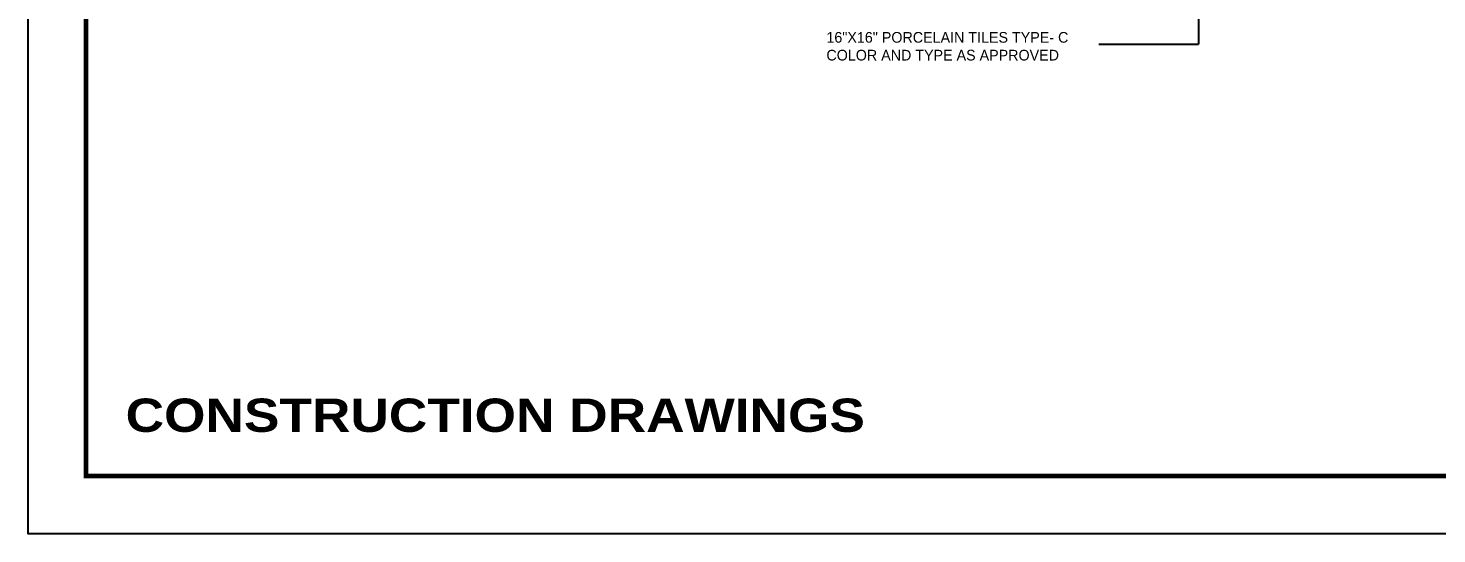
# Model space of a CAD drawing. Extents: x 10753 to 18704, y -5361 to 1140.
# Drawn here: x 14007 to 14535, y -1736 to -1547 of the extents above; entities that cross this region are included whole.
import ezdxf
from ezdxf.enums import TextEntityAlignment as Align

# ---------------------------------------------------------------- set-up
doc = ezdxf.new("R2010")
doc.units = 0
doc.header["$LTSCALE"] = 30
doc.header["$MEASUREMENT"] = 0
doc.layers.get('0').update_dxf_attribs({"linetype": 'CONTINUOUS'})
for name, color, linetype in [('SEAL', 1, 'CONTINUOUS'), ('TEXT', 13, 'CONTINUOUS'), ('WALL', 2, 'CONTINUOUS'), ('WL', 9, 'CONTINUOUS')]:
    doc.layers.add(name, color=color, linetype=linetype)
doc.styles.add('EE', font='eurr____.ttf')
doc.styles.add('STYLE3', font='ariblk.ttf', dxfattribs={"height": 1})

msp = doc.modelspace()

# ---------------------------------------------------------------- linework, layer by layer
at = {"linetype": 'Continuous'}
for p in [(14445.21575, -1410.20749), (14407.98897, -1552.98166)]:
    msp.add_line(p, (14445.21575, -1552.98166), dxfattribs=at)
at = {"layer": 'SEAL', "color": 1}
msp.add_lwpolyline([(15425.10506, -784.24507), (15425.10506, -1736.31535), (14007.02679, -1736.31535), (14007.02679, -784.24507)], close=True, dxfattribs=at)
at = {"layer": 'WL', "const_width": 1.80316}
msp.add_lwpolyline([(15403.4671, -805.88303), (15403.4671, -1714.67739), (14028.66475, -1714.67739), (14028.66475, -805.88303)], close=True, dxfattribs=at)

# ---------------------------------------------------------------- texts
at = {"layer": 'TEXT', "insert": (14305.93449, -1548.42328), "char_height": 4, "attachment_point": 1, "style": 'EE'}
msp.add_mtext_dynamic_manual_height_columns('{\\C4;16"X16" PORCELAIN TILES TYPE- C\\PCOLOR AND TYPE AS APPROVED}', width=105.3543532, gutter_width=45, heights=[0], dxfattribs=at)
at = {"layer": 'WALL', "color": 1, "style": 'STYLE3'}
msp.add_text('CONSTRUCTION DRAWINGS', height=12.4676175, dxfattribs=at).set_placement((14181.94186, -1698.14499), align=Align.CENTER)

doc.saveas('drawing.dxf')
